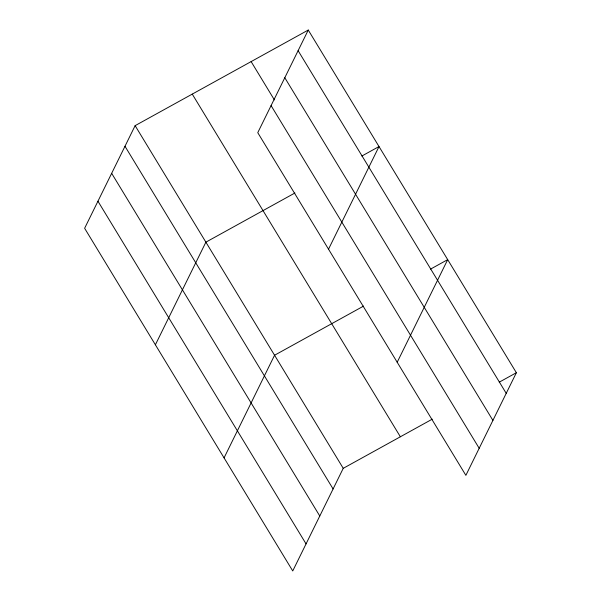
<?xml version="1.0" encoding="UTF-8"?>
<svg xmlns="http://www.w3.org/2000/svg" width="601" height="601" viewBox="0 0 601 601"><rect width="100%" height="100%" fill="white"/><g stroke="black" fill="none" stroke-linecap="round" stroke-linejoin="round"><path stroke-width="0.9" d="M308.26 30.05L257.761 132.671L465.873 475.346L516.372 372.718L308.26 30.05L135.127 125.654L84.628 228.282L292.74 570.95L343.239 468.329L432.254 419.167M155.389 344.786L205.888 242.165L294.903 193.004M224.068 457.872L274.559 355.244L363.582 306.089M328.522 249.182L379.013 146.554L361.877 156.02M397.193 362.26L447.692 259.64L430.556 269.105M499.228 382.183L516.372 372.718M298.111 50.672L506.222 393.339M284.799 77.732L492.91 420.399M251.128 61.602L274.387 99.901M271.081 105.611L479.185 448.278M192.26 94.109L400.371 436.777M135.127 125.654L343.239 468.329M124.985 146.276L333.089 488.944M111.666 173.336L319.777 516.004M97.948 201.222L306.059 543.89"/></g></svg>
